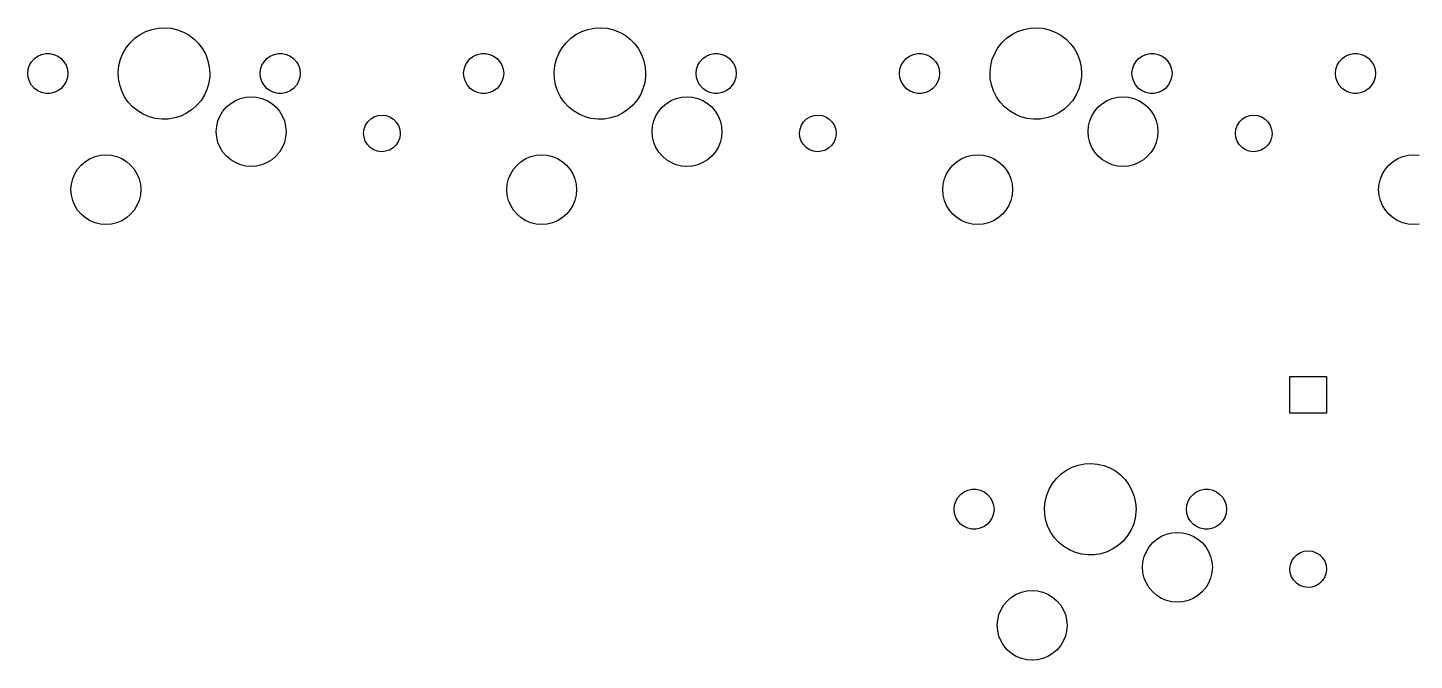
# Model space of a CAD drawing. Extents: x 64 to 386, y -179 to -50.
# Drawn here: x 157 to 217.6, y -143.6 to -116 of the extents above; entities that cross this region are included whole.
import ezdxf

# ---------------------------------------------------------------- set-up
doc = ezdxf.new("R2010")
doc.units = 0
doc.layers.add('BLACK', color=7, linetype='CONTINUOUS')

msp = doc.modelspace()

# ---------------------------------------------------------------- linework, layer by layer
at = {"layer": 'BLACK', "linetype": 'CONTINUOUS'}
for p, q in [((161.723, -116.409), (161.953, -116.245)), ((161.953, -116.245), (162.203, -116.114)), ((162.203, -116.114), (162.47, -116.021)), ((162.47, -116.021), (162.747, -115.966)), ((162.747, -115.966), (163.029, -115.95)), ((163.029, -115.95), (163.31, -115.975)), ((163.31, -115.975), (163.586, -116.038)), ((163.586, -116.038), (163.849, -116.14)), ((163.849, -116.14), (164.096, -116.278)), ((164.096, -116.278), (164.32, -116.45)), ((180.773, -116.409), (181.003, -116.245)), ((181.003, -116.245), (181.253, -116.114)), ((181.253, -116.114), (181.52, -116.021)), ((181.52, -116.021), (181.797, -115.966)), ((181.797, -115.966), (182.079, -115.95)), ((182.079, -115.95), (182.36, -115.975)), ((182.36, -115.975), (182.636, -116.038)), ((182.636, -116.038), (182.899, -116.14)), ((182.899, -116.14), (183.146, -116.278)), ((183.146, -116.278), (183.37, -116.45)), ((199.823, -116.409), (200.053, -116.245)), ((200.053, -116.245), (200.303, -116.114)), ((200.303, -116.114), (200.57, -116.021)), ((200.57, -116.021), (200.847, -115.966)), ((200.847, -115.966), (201.129, -115.95)), ((201.129, -115.95), (201.41, -115.975)), ((201.41, -115.975), (201.686, -116.038)), ((201.686, -116.038), (201.949, -116.14)), ((201.949, -116.14), (202.196, -116.278)), ((202.196, -116.278), (202.42, -116.45)), ((161.201, -117.07), (161.343, -116.826)), ((161.343, -116.826), (161.518, -116.604)), ((161.518, -116.604), (161.723, -116.409)), ((164.32, -116.45), (164.518, -116.651)), ((164.518, -116.651), (164.686, -116.878)), ((164.686, -116.878), (164.82, -117.127)), ((180.251, -117.07), (180.393, -116.826)), ((180.393, -116.826), (180.568, -116.604)), ((180.568, -116.604), (180.773, -116.409)), ((183.37, -116.45), (183.568, -116.651)), ((183.568, -116.651), (183.736, -116.878)), ((183.736, -116.878), (183.87, -117.127)), ((199.301, -117.07), (199.443, -116.826)), ((199.443, -116.826), (199.618, -116.604)), ((199.618, -116.604), (199.823, -116.409)), ((202.42, -116.45), (202.618, -116.651)), ((202.618, -116.651), (202.786, -116.878)), ((202.786, -116.878), (202.92, -117.127)), ((157.118, -117.594), (157.21, -117.436)), ((157.21, -117.436), (157.332, -117.3)), ((157.332, -117.3), (157.48, -117.192)), ((157.48, -117.192), (157.647, -117.118)), ((157.647, -117.118), (157.826, -117.08)), ((157.826, -117.08), (158.009, -117.08)), ((158.009, -117.08), (158.188, -117.118)), ((158.188, -117.118), (158.355, -117.192)), ((158.355, -117.192), (158.503, -117.3)), ((158.503, -117.3), (158.625, -117.436)), ((158.625, -117.436), (158.717, -117.594)), ((161.027, -117.606), (161.095, -117.332)), ((161.095, -117.332), (161.201, -117.07)), ((164.82, -117.127), (164.918, -117.392)), ((164.918, -117.392), (164.978, -117.668)), ((167.278, -117.594), (167.37, -117.436)), ((167.37, -117.436), (167.492, -117.3)), ((167.492, -117.3), (167.64, -117.192)), ((167.64, -117.192), (167.807, -117.118)), ((167.807, -117.118), (167.986, -117.08)), ((167.986, -117.08), (168.169, -117.08)), ((168.169, -117.08), (168.348, -117.118)), ((168.348, -117.118), (168.515, -117.192)), ((168.515, -117.192), (168.663, -117.3)), ((168.663, -117.3), (168.785, -117.436)), ((168.785, -117.436), (168.877, -117.594)), ((176.168, -117.594), (176.26, -117.436)), ((176.26, -117.436), (176.382, -117.3)), ((176.382, -117.3), (176.53, -117.192)), ((176.53, -117.192), (176.697, -117.118)), ((176.697, -117.118), (176.876, -117.08)), ((176.876, -117.08), (177.059, -117.08)), ((177.059, -117.08), (177.238, -117.118)), ((177.238, -117.118), (177.405, -117.192)), ((177.405, -117.192), (177.553, -117.3)), ((177.553, -117.3), (177.675, -117.436)), ((177.675, -117.436), (177.767, -117.594)), ((180.077, -117.606), (180.145, -117.332)), ((180.145, -117.332), (180.251, -117.07)), ((183.87, -117.127), (183.968, -117.392)), ((183.968, -117.392), (184.028, -117.668)), ((186.328, -117.594), (186.42, -117.436)), ((186.42, -117.436), (186.542, -117.3)), ((186.542, -117.3), (186.69, -117.192)), ((186.69, -117.192), (186.857, -117.118)), ((186.857, -117.118), (187.036, -117.08)), ((187.036, -117.08), (187.219, -117.08)), ((187.219, -117.08), (187.398, -117.118)), ((187.398, -117.118), (187.565, -117.192)), ((187.565, -117.192), (187.713, -117.3)), ((187.713, -117.3), (187.835, -117.436)), ((187.835, -117.436), (187.927, -117.594)), ((195.218, -117.594), (195.31, -117.436)), ((195.31, -117.436), (195.432, -117.3)), ((195.432, -117.3), (195.58, -117.192)), ((195.58, -117.192), (195.747, -117.118)), ((195.747, -117.118), (195.926, -117.08)), ((195.926, -117.08), (196.109, -117.08)), ((196.109, -117.08), (196.288, -117.118)), ((196.288, -117.118), (196.455, -117.192)), ((196.455, -117.192), (196.603, -117.3)), ((196.603, -117.3), (196.725, -117.436)), ((196.725, -117.436), (196.817, -117.594)), ((199.127, -117.606), (199.195, -117.332)), ((199.195, -117.332), (199.301, -117.07)), ((202.92, -117.127), (203.018, -117.392)), ((203.018, -117.392), (203.078, -117.668)), ((205.378, -117.594), (205.47, -117.436)), ((205.47, -117.436), (205.592, -117.3)), ((205.592, -117.3), (205.74, -117.192)), ((205.74, -117.192), (205.907, -117.118)), ((205.907, -117.118), (206.086, -117.08)), ((206.086, -117.08), (206.269, -117.08)), ((206.269, -117.08), (206.448, -117.118)), ((206.448, -117.118), (206.615, -117.192)), ((206.615, -117.192), (206.763, -117.3)), ((206.763, -117.3), (206.885, -117.436)), ((206.885, -117.436), (206.977, -117.594)), ((214.268, -117.594), (214.36, -117.436)), ((214.36, -117.436), (214.482, -117.3)), ((214.482, -117.3), (214.63, -117.192)), ((214.63, -117.192), (214.797, -117.118)), ((214.797, -117.118), (214.976, -117.08)), ((214.976, -117.08), (215.159, -117.08)), ((215.159, -117.08), (215.338, -117.118)), ((215.338, -117.118), (215.505, -117.192)), ((215.505, -117.192), (215.653, -117.3)), ((215.653, -117.3), (215.775, -117.436)), ((215.775, -117.436), (215.867, -117.594)), ((157.042, -117.95), (157.062, -117.768)), ((157.062, -118.132), (157.042, -117.95)), ((157.062, -117.768), (157.118, -117.594)), ((157.118, -118.306), (157.062, -118.132)), ((158.717, -117.594), (158.773, -117.768)), ((158.773, -118.132), (158.717, -118.306)), ((158.773, -117.768), (158.792, -117.95)), ((158.792, -117.95), (158.773, -118.132)), ((160.998, -117.887), (161.027, -117.606)), ((161.01, -118.169), (160.998, -117.887)), ((164.994, -118.076), (164.956, -118.356)), ((164.978, -117.668), (164.998, -117.95)), ((164.998, -117.95), (164.994, -118.076)), ((167.202, -117.95), (167.222, -117.768)), ((167.222, -118.132), (167.202, -117.95)), ((167.222, -117.768), (167.278, -117.594)), ((167.278, -118.306), (167.222, -118.132)), ((168.877, -117.594), (168.933, -117.768)), ((168.933, -118.132), (168.877, -118.306)), ((168.933, -117.768), (168.952, -117.95)), ((168.952, -117.95), (168.933, -118.132)), ((176.093, -117.95), (176.112, -117.768)), ((176.112, -118.132), (176.093, -117.95)), ((176.112, -117.768), (176.168, -117.594)), ((176.168, -118.306), (176.112, -118.132)), ((177.767, -117.594), (177.823, -117.768)), ((177.823, -118.132), (177.767, -118.306)), ((177.823, -117.768), (177.843, -117.95)), ((177.843, -117.95), (177.823, -118.132)), ((180.048, -117.887), (180.077, -117.606)), ((180.06, -118.169), (180.048, -117.887)), ((184.044, -118.076), (184.006, -118.356)), ((184.028, -117.668), (184.047, -117.95)), ((184.047, -117.95), (184.044, -118.076)), ((186.252, -117.95), (186.272, -117.768)), ((186.272, -118.132), (186.252, -117.95)), ((186.272, -117.768), (186.328, -117.594)), ((186.328, -118.306), (186.272, -118.132)), ((187.927, -117.594), (187.983, -117.768)), ((187.983, -118.132), (187.927, -118.306)), ((187.983, -117.768), (188.002, -117.95)), ((188.002, -117.95), (187.983, -118.132)), ((195.142, -117.95), (195.162, -117.768)), ((195.162, -118.132), (195.142, -117.95)), ((195.162, -117.768), (195.218, -117.594)), ((195.218, -118.306), (195.162, -118.132)), ((196.817, -117.594), (196.873, -117.768)), ((196.873, -118.132), (196.817, -118.306)), ((196.873, -117.768), (196.892, -117.95)), ((196.892, -117.95), (196.873, -118.132)), ((199.098, -117.887), (199.127, -117.606)), ((199.11, -118.169), (199.098, -117.887)), ((203.094, -118.076), (203.056, -118.356)), ((203.078, -117.668), (203.097, -117.95)), ((203.097, -117.95), (203.094, -118.076)), ((205.302, -117.95), (205.322, -117.768)), ((205.322, -118.132), (205.302, -117.95)), ((205.322, -117.768), (205.378, -117.594)), ((205.378, -118.306), (205.322, -118.132)), ((206.977, -117.594), (207.033, -117.768)), ((207.033, -118.132), (206.977, -118.306)), ((207.033, -117.768), (207.052, -117.95)), ((207.052, -117.95), (207.033, -118.132)), ((214.192, -117.95), (214.212, -117.768)), ((214.212, -118.132), (214.192, -117.95)), ((214.212, -117.768), (214.268, -117.594)), ((214.268, -118.306), (214.212, -118.132)), ((215.867, -117.594), (215.923, -117.768)), ((215.923, -118.132), (215.867, -118.306)), ((215.923, -117.768), (215.942, -117.95)), ((215.942, -117.95), (215.923, -118.132)), ((157.21, -118.464), (157.118, -118.306)), ((157.332, -118.6), (157.21, -118.464)), ((157.48, -118.708), (157.332, -118.6)), ((157.647, -118.782), (157.48, -118.708)), ((158.355, -118.708), (158.188, -118.782)), ((158.503, -118.6), (158.355, -118.708)), ((158.625, -118.464), (158.503, -118.6)), ((158.717, -118.306), (158.625, -118.464)), ((161.06, -118.447), (161.01, -118.169)), ((161.15, -118.715), (161.06, -118.447)), ((161.276, -118.968), (161.15, -118.715)), ((164.879, -118.627), (164.765, -118.886)), ((164.956, -118.356), (164.879, -118.627)), ((167.37, -118.464), (167.278, -118.306)), ((167.492, -118.6), (167.37, -118.464)), ((167.64, -118.708), (167.492, -118.6)), ((167.807, -118.782), (167.64, -118.708)), ((168.515, -118.708), (168.348, -118.782)), ((168.663, -118.6), (168.515, -118.708)), ((168.785, -118.464), (168.663, -118.6)), ((168.877, -118.306), (168.785, -118.464)), ((176.26, -118.464), (176.168, -118.306)), ((176.382, -118.6), (176.26, -118.464)), ((176.53, -118.708), (176.382, -118.6)), ((176.697, -118.782), (176.53, -118.708)), ((177.405, -118.708), (177.238, -118.782)), ((177.553, -118.6), (177.405, -118.708)), ((177.675, -118.464), (177.553, -118.6)), ((177.767, -118.306), (177.675, -118.464)), ((180.11, -118.447), (180.06, -118.169)), ((180.2, -118.715), (180.11, -118.447)), ((180.326, -118.968), (180.2, -118.715)), ((183.929, -118.627), (183.815, -118.886)), ((184.006, -118.356), (183.929, -118.627)), ((186.42, -118.464), (186.328, -118.306)), ((186.542, -118.6), (186.42, -118.464)), ((186.69, -118.708), (186.542, -118.6)), ((186.857, -118.782), (186.69, -118.708)), ((187.565, -118.708), (187.398, -118.782)), ((187.713, -118.6), (187.565, -118.708)), ((187.835, -118.464), (187.713, -118.6)), ((187.927, -118.306), (187.835, -118.464)), ((195.31, -118.464), (195.218, -118.306)), ((195.432, -118.6), (195.31, -118.464)), ((195.58, -118.708), (195.432, -118.6)), ((195.747, -118.782), (195.58, -118.708)), ((196.455, -118.708), (196.288, -118.782)), ((196.603, -118.6), (196.455, -118.708)), ((196.725, -118.464), (196.603, -118.6)), ((196.817, -118.306), (196.725, -118.464)), ((199.16, -118.447), (199.11, -118.169)), ((199.25, -118.715), (199.16, -118.447)), ((199.376, -118.968), (199.25, -118.715)), ((202.979, -118.627), (202.865, -118.886)), ((203.056, -118.356), (202.979, -118.627)), ((205.47, -118.464), (205.378, -118.306)), ((205.592, -118.6), (205.47, -118.464)), ((205.74, -118.708), (205.592, -118.6)), ((205.907, -118.782), (205.74, -118.708)), ((206.615, -118.708), (206.448, -118.782)), ((206.763, -118.6), (206.615, -118.708)), ((206.885, -118.464), (206.763, -118.6)), ((206.977, -118.306), (206.885, -118.464)), ((214.36, -118.464), (214.268, -118.306)), ((214.482, -118.6), (214.36, -118.464)), ((214.63, -118.708), (214.482, -118.6)), ((214.797, -118.782), (214.63, -118.708)), ((215.505, -118.708), (215.338, -118.782)), ((215.653, -118.6), (215.505, -118.708)), ((215.775, -118.464), (215.653, -118.6)), ((215.867, -118.306), (215.775, -118.464)), ((157.826, -118.82), (157.647, -118.782)), ((158.009, -118.82), (157.826, -118.82)), ((158.188, -118.782), (158.009, -118.82)), ((161.437, -119.2), (161.276, -118.968)), ((161.628, -119.408), (161.437, -119.2)), ((164.434, -119.342), (164.223, -119.53)), ((164.616, -119.126), (164.434, -119.342)), ((164.765, -118.886), (164.616, -119.126)), ((165.729, -119.412), (165.911, -119.256)), ((165.911, -119.256), (166.115, -119.131)), ((166.115, -119.131), (166.336, -119.04)), ((166.336, -119.04), (166.569, -118.984)), ((166.569, -118.984), (166.808, -118.965)), ((166.808, -118.965), (167.046, -118.984)), ((167.046, -118.984), (167.279, -119.04)), ((167.279, -119.04), (167.5, -119.131)), ((167.5, -119.131), (167.704, -119.256)), ((167.704, -119.256), (167.886, -119.412)), ((167.986, -118.82), (167.807, -118.782)), ((168.169, -118.82), (167.986, -118.82)), ((168.348, -118.782), (168.169, -118.82)), ((176.876, -118.82), (176.697, -118.782)), ((177.059, -118.82), (176.876, -118.82)), ((177.238, -118.782), (177.059, -118.82)), ((180.487, -119.2), (180.326, -118.968)), ((180.678, -119.408), (180.487, -119.2)), ((183.484, -119.342), (183.273, -119.53)), ((183.666, -119.126), (183.484, -119.342)), ((183.815, -118.886), (183.666, -119.126)), ((184.779, -119.412), (184.961, -119.256)), ((184.961, -119.256), (185.165, -119.131)), ((185.165, -119.131), (185.386, -119.04)), ((185.386, -119.04), (185.619, -118.984)), ((185.619, -118.984), (185.857, -118.965)), ((185.857, -118.965), (186.096, -118.984)), ((186.096, -118.984), (186.329, -119.04)), ((186.329, -119.04), (186.55, -119.131)), ((186.55, -119.131), (186.754, -119.256)), ((186.754, -119.256), (186.936, -119.412)), ((187.036, -118.82), (186.857, -118.782)), ((187.219, -118.82), (187.036, -118.82)), ((187.398, -118.782), (187.219, -118.82)), ((195.926, -118.82), (195.747, -118.782)), ((196.109, -118.82), (195.926, -118.82)), ((196.288, -118.782), (196.109, -118.82)), ((199.537, -119.2), (199.376, -118.968)), ((199.728, -119.408), (199.537, -119.2)), ((202.534, -119.342), (202.323, -119.53)), ((202.716, -119.126), (202.534, -119.342)), ((202.865, -118.886), (202.716, -119.126)), ((203.829, -119.412), (204.011, -119.256)), ((204.011, -119.256), (204.215, -119.131)), ((204.215, -119.131), (204.436, -119.04)), ((204.436, -119.04), (204.669, -118.984)), ((204.669, -118.984), (204.907, -118.965)), ((204.907, -118.965), (205.146, -118.984)), ((205.146, -118.984), (205.379, -119.04)), ((205.379, -119.04), (205.6, -119.131)), ((205.6, -119.131), (205.804, -119.256)), ((205.804, -119.256), (205.986, -119.412)), ((206.086, -118.82), (205.907, -118.782)), ((206.269, -118.82), (206.086, -118.82)), ((206.448, -118.782), (206.269, -118.82)), ((214.976, -118.82), (214.797, -118.782)), ((215.159, -118.82), (214.976, -118.82)), ((215.338, -118.782), (215.159, -118.82)), ((161.847, -119.586), (161.628, -119.408)), ((162.09, -119.732), (161.847, -119.586)), ((162.35, -119.842), (162.09, -119.732)), ((162.623, -119.915), (162.35, -119.842)), ((162.903, -119.948), (162.623, -119.915)), ((163.186, -119.941), (162.903, -119.948)), ((163.464, -119.895), (163.186, -119.941)), ((163.734, -119.81), (163.464, -119.895)), ((163.988, -119.687), (163.734, -119.81)), ((164.223, -119.53), (163.988, -119.687)), ((165.357, -120.019), (165.449, -119.798)), ((165.449, -119.798), (165.574, -119.594)), ((165.574, -119.594), (165.729, -119.412)), ((167.886, -119.412), (168.041, -119.594)), ((168.041, -119.594), (168.166, -119.798)), ((168.166, -119.798), (168.258, -120.019)), ((171.903, -120.064), (172.03, -119.94)), ((172.03, -119.94), (172.182, -119.846)), ((172.182, -119.846), (172.351, -119.789)), ((172.351, -119.789), (172.528, -119.77)), ((172.528, -119.77), (172.705, -119.791)), ((172.705, -119.791), (172.873, -119.851)), ((172.873, -119.851), (173.024, -119.947)), ((173.024, -119.947), (173.149, -120.073)), ((180.897, -119.586), (180.678, -119.408)), ((181.14, -119.732), (180.897, -119.586)), ((181.4, -119.842), (181.14, -119.732)), ((181.673, -119.915), (181.4, -119.842)), ((181.953, -119.948), (181.673, -119.915)), ((182.236, -119.941), (181.953, -119.948)), ((182.514, -119.895), (182.236, -119.941)), ((182.784, -119.81), (182.514, -119.895)), ((183.038, -119.687), (182.784, -119.81)), ((183.273, -119.53), (183.038, -119.687)), ((184.407, -120.019), (184.499, -119.798)), ((184.499, -119.798), (184.624, -119.594)), ((184.624, -119.594), (184.779, -119.412)), ((186.936, -119.412), (187.091, -119.594)), ((187.091, -119.594), (187.216, -119.798)), ((187.216, -119.798), (187.308, -120.019)), ((190.953, -120.064), (191.08, -119.94)), ((191.08, -119.94), (191.232, -119.846)), ((191.232, -119.846), (191.401, -119.789)), ((191.401, -119.789), (191.578, -119.77)), ((191.578, -119.77), (191.755, -119.791)), ((191.755, -119.791), (191.923, -119.851)), ((191.923, -119.851), (192.074, -119.947)), ((192.074, -119.947), (192.199, -120.073)), ((199.947, -119.586), (199.728, -119.408)), ((200.19, -119.732), (199.947, -119.586)), ((200.45, -119.842), (200.19, -119.732)), ((200.723, -119.915), (200.45, -119.842)), ((201.003, -119.948), (200.723, -119.915)), ((201.286, -119.941), (201.003, -119.948)), ((201.564, -119.895), (201.286, -119.941)), ((201.834, -119.81), (201.564, -119.895)), ((202.088, -119.687), (201.834, -119.81)), ((202.323, -119.53), (202.088, -119.687)), ((203.457, -120.019), (203.549, -119.798)), ((203.549, -119.798), (203.674, -119.594)), ((203.674, -119.594), (203.829, -119.412)), ((205.986, -119.412), (206.141, -119.594)), ((206.141, -119.594), (206.266, -119.798)), ((206.266, -119.798), (206.358, -120.019)), ((210.003, -120.064), (210.13, -119.94)), ((210.13, -119.94), (210.282, -119.846)), ((210.282, -119.846), (210.451, -119.789)), ((210.451, -119.789), (210.628, -119.77)), ((210.628, -119.77), (210.805, -119.791)), ((210.805, -119.791), (210.973, -119.851)), ((210.973, -119.851), (211.124, -119.947)), ((211.124, -119.947), (211.249, -120.073)), ((165.282, -120.49), (165.301, -120.251)), ((165.301, -120.729), (165.282, -120.49)), ((165.301, -120.251), (165.357, -120.019)), ((168.258, -120.019), (168.314, -120.251)), ((168.314, -120.251), (168.332, -120.49)), ((168.332, -120.49), (168.314, -120.729)), ((171.723, -120.559), (171.745, -120.382)), ((171.74, -120.736), (171.723, -120.559)), ((171.745, -120.382), (171.806, -120.214)), ((171.806, -120.214), (171.903, -120.064)), ((173.149, -120.073), (173.244, -120.224)), ((173.244, -120.224), (173.303, -120.393)), ((173.303, -120.393), (173.322, -120.57)), ((173.322, -120.57), (173.322, -120.592)), ((184.332, -120.49), (184.351, -120.251)), ((184.351, -120.729), (184.332, -120.49)), ((184.351, -120.251), (184.407, -120.019)), ((187.308, -120.019), (187.364, -120.251)), ((187.364, -120.251), (187.382, -120.49)), ((187.382, -120.49), (187.364, -120.729)), ((190.773, -120.559), (190.795, -120.382)), ((190.79, -120.736), (190.773, -120.559)), ((190.795, -120.382), (190.856, -120.214)), ((190.856, -120.214), (190.953, -120.064)), ((192.199, -120.073), (192.294, -120.224)), ((192.294, -120.224), (192.353, -120.393)), ((192.353, -120.393), (192.373, -120.57)), ((192.373, -120.57), (192.372, -120.592)), ((203.382, -120.49), (203.401, -120.251)), ((203.401, -120.729), (203.382, -120.49)), ((203.401, -120.251), (203.457, -120.019)), ((206.358, -120.019), (206.414, -120.251)), ((206.414, -120.251), (206.433, -120.49)), ((206.433, -120.49), (206.414, -120.729)), ((209.823, -120.559), (209.845, -120.382)), ((209.84, -120.736), (209.823, -120.559)), ((209.845, -120.382), (209.906, -120.214)), ((209.906, -120.214), (210.003, -120.064)), ((211.249, -120.073), (211.344, -120.224)), ((211.344, -120.224), (211.403, -120.393)), ((211.403, -120.393), (211.422, -120.57)), ((211.422, -120.57), (211.422, -120.592)), ((165.357, -120.961), (165.301, -120.729)), ((165.449, -121.182), (165.357, -120.961)), ((165.574, -121.386), (165.449, -121.182)), ((168.166, -121.182), (168.041, -121.386)), ((168.258, -120.961), (168.166, -121.182)), ((168.314, -120.729), (168.258, -120.961)), ((171.796, -120.906), (171.74, -120.736)), ((171.889, -121.058), (171.796, -120.906)), ((172.013, -121.186), (171.889, -121.058)), ((172.162, -121.284), (172.013, -121.186)), ((173.135, -121.084), (173.006, -121.207)), ((173.234, -120.936), (173.135, -121.084)), ((173.297, -120.769), (173.234, -120.936)), ((173.322, -120.592), (173.297, -120.769)), ((184.407, -120.961), (184.351, -120.729)), ((184.499, -121.182), (184.407, -120.961)), ((184.624, -121.386), (184.499, -121.182)), ((187.216, -121.182), (187.091, -121.386)), ((187.308, -120.961), (187.216, -121.182)), ((187.364, -120.729), (187.308, -120.961)), ((190.846, -120.906), (190.79, -120.736)), ((190.939, -121.058), (190.846, -120.906)), ((191.063, -121.186), (190.939, -121.058)), ((191.212, -121.284), (191.063, -121.186)), ((192.185, -121.084), (192.056, -121.207)), ((192.284, -120.936), (192.185, -121.084)), ((192.347, -120.769), (192.284, -120.936)), ((192.372, -120.592), (192.347, -120.769)), ((203.457, -120.961), (203.401, -120.729)), ((203.549, -121.182), (203.457, -120.961)), ((203.674, -121.386), (203.549, -121.182)), ((206.266, -121.182), (206.141, -121.386)), ((206.358, -120.961), (206.266, -121.182)), ((206.414, -120.729), (206.358, -120.961)), ((209.896, -120.906), (209.84, -120.736)), ((209.989, -121.058), (209.896, -120.906)), ((210.113, -121.186), (209.989, -121.058)), ((210.262, -121.284), (210.113, -121.186)), ((211.235, -121.084), (211.106, -121.207)), ((211.334, -120.936), (211.235, -121.084)), ((211.397, -120.769), (211.334, -120.936)), ((211.422, -120.592), (211.397, -120.769)), ((159.379, -121.952), (159.561, -121.796)), ((159.561, -121.796), (159.765, -121.671)), ((159.765, -121.671), (159.986, -121.58)), ((159.986, -121.58), (160.219, -121.524)), ((160.219, -121.524), (160.457, -121.505)), ((160.457, -121.505), (160.696, -121.524)), ((160.696, -121.524), (160.929, -121.58)), ((160.929, -121.58), (161.15, -121.671)), ((161.15, -121.671), (161.354, -121.796)), ((161.354, -121.796), (161.536, -121.952)), ((165.729, -121.568), (165.574, -121.386)), ((165.911, -121.724), (165.729, -121.568)), ((166.115, -121.849), (165.911, -121.724)), ((167.704, -121.724), (167.5, -121.849)), ((167.886, -121.568), (167.704, -121.724)), ((168.041, -121.386), (167.886, -121.568)), ((172.329, -121.346), (172.162, -121.284)), ((172.506, -121.37), (172.329, -121.346)), ((172.683, -121.354), (172.506, -121.37)), ((172.853, -121.299), (172.683, -121.354)), ((173.006, -121.207), (172.853, -121.299)), ((178.429, -121.952), (178.611, -121.796)), ((178.611, -121.796), (178.815, -121.671)), ((178.815, -121.671), (179.036, -121.58)), ((179.036, -121.58), (179.269, -121.524)), ((179.269, -121.524), (179.507, -121.505)), ((179.507, -121.505), (179.746, -121.524)), ((179.746, -121.524), (179.979, -121.58)), ((179.979, -121.58), (180.2, -121.671)), ((180.2, -121.671), (180.404, -121.796)), ((180.404, -121.796), (180.586, -121.952)), ((184.779, -121.568), (184.624, -121.386)), ((184.961, -121.724), (184.779, -121.568)), ((185.165, -121.849), (184.961, -121.724)), ((186.754, -121.724), (186.55, -121.849)), ((186.936, -121.568), (186.754, -121.724)), ((187.091, -121.386), (186.936, -121.568)), ((191.379, -121.346), (191.212, -121.284)), ((191.556, -121.37), (191.379, -121.346)), ((191.733, -121.354), (191.556, -121.37)), ((191.903, -121.299), (191.733, -121.354)), ((192.056, -121.207), (191.903, -121.299)), ((197.479, -121.952), (197.661, -121.796)), ((197.661, -121.796), (197.865, -121.671)), ((197.865, -121.671), (198.086, -121.58)), ((198.086, -121.58), (198.319, -121.524)), ((198.319, -121.524), (198.558, -121.505)), ((198.558, -121.505), (198.796, -121.524)), ((198.796, -121.524), (199.029, -121.58)), ((199.029, -121.58), (199.25, -121.671)), ((199.25, -121.671), (199.454, -121.796)), ((199.454, -121.796), (199.636, -121.952)), ((203.829, -121.568), (203.674, -121.386)), ((204.011, -121.724), (203.829, -121.568)), ((204.215, -121.849), (204.011, -121.724)), ((205.804, -121.724), (205.6, -121.849)), ((205.986, -121.568), (205.804, -121.724)), ((206.141, -121.386), (205.986, -121.568)), ((210.429, -121.346), (210.262, -121.284)), ((210.606, -121.37), (210.429, -121.346)), ((210.783, -121.354), (210.606, -121.37)), ((210.953, -121.299), (210.783, -121.354)), ((211.106, -121.207), (210.953, -121.299)), ((216.529, -121.952), (216.711, -121.796)), ((216.711, -121.796), (216.915, -121.671)), ((216.915, -121.671), (217.136, -121.58)), ((217.136, -121.58), (217.369, -121.524)), ((217.369, -121.524), (217.607, -121.505)), ((217.607, -121.505), (217.846, -121.524)), ((159.007, -122.559), (159.099, -122.338)), ((159.099, -122.338), (159.224, -122.134)), ((159.224, -122.134), (159.379, -121.952)), ((161.536, -121.952), (161.691, -122.134)), ((161.691, -122.134), (161.816, -122.338)), ((161.816, -122.338), (161.908, -122.559)), ((166.336, -121.94), (166.115, -121.849)), ((166.569, -121.996), (166.336, -121.94)), ((166.808, -122.015), (166.569, -121.996)), ((167.046, -121.996), (166.808, -122.015)), ((167.279, -121.94), (167.046, -121.996)), ((167.5, -121.849), (167.279, -121.94)), ((178.057, -122.559), (178.149, -122.338)), ((178.149, -122.338), (178.274, -122.134)), ((178.274, -122.134), (178.429, -121.952)), ((180.586, -121.952), (180.741, -122.134)), ((180.741, -122.134), (180.866, -122.338)), ((180.866, -122.338), (180.958, -122.559)), ((185.386, -121.94), (185.165, -121.849)), ((185.619, -121.996), (185.386, -121.94)), ((185.857, -122.015), (185.619, -121.996)), ((186.096, -121.996), (185.857, -122.015)), ((186.329, -121.94), (186.096, -121.996)), ((186.55, -121.849), (186.329, -121.94)), ((197.107, -122.559), (197.199, -122.338)), ((197.199, -122.338), (197.324, -122.134)), ((197.324, -122.134), (197.479, -121.952)), ((199.636, -121.952), (199.791, -122.134)), ((199.791, -122.134), (199.916, -122.338)), ((199.916, -122.338), (200.008, -122.559)), ((204.436, -121.94), (204.215, -121.849)), ((204.669, -121.996), (204.436, -121.94)), ((204.907, -122.015), (204.669, -121.996)), ((205.146, -121.996), (204.907, -122.015)), ((205.379, -121.94), (205.146, -121.996)), ((205.6, -121.849), (205.379, -121.94)), ((216.157, -122.559), (216.249, -122.338)), ((216.249, -122.338), (216.374, -122.134)), ((216.374, -122.134), (216.529, -121.952)), ((158.933, -123.03), (158.951, -122.791)), ((158.951, -122.791), (159.007, -122.559)), ((161.908, -122.559), (161.964, -122.791)), ((161.964, -122.791), (161.982, -123.03)), ((177.982, -123.03), (178.001, -122.791)), ((178.001, -122.791), (178.057, -122.559)), ((180.958, -122.559), (181.014, -122.791)), ((181.014, -122.791), (181.032, -123.03)), ((197.032, -123.03), (197.051, -122.791)), ((197.051, -122.791), (197.107, -122.559)), ((200.008, -122.559), (200.064, -122.791)), ((200.064, -122.791), (200.082, -123.03)), ((216.082, -123.03), (216.101, -122.791)), ((216.101, -122.791), (216.157, -122.559)), ((158.951, -123.269), (158.933, -123.03)), ((159.007, -123.501), (158.951, -123.269)), ((159.099, -123.722), (159.007, -123.501)), ((161.908, -123.501), (161.816, -123.722)), ((161.964, -123.269), (161.908, -123.501)), ((161.982, -123.03), (161.964, -123.269)), ((178.001, -123.269), (177.982, -123.03)), ((178.057, -123.501), (178.001, -123.269)), ((178.149, -123.722), (178.057, -123.501)), ((180.958, -123.501), (180.866, -123.722)), ((181.014, -123.269), (180.958, -123.501)), ((181.032, -123.03), (181.014, -123.269)), ((197.051, -123.269), (197.032, -123.03)), ((197.107, -123.501), (197.051, -123.269)), ((197.199, -123.722), (197.107, -123.501)), ((200.008, -123.501), (199.916, -123.722)), ((200.064, -123.269), (200.008, -123.501)), ((200.082, -123.03), (200.064, -123.269)), ((216.101, -123.269), (216.082, -123.03)), ((216.157, -123.501), (216.101, -123.269)), ((216.249, -123.722), (216.157, -123.501)), ((159.224, -123.926), (159.099, -123.722)), ((159.379, -124.108), (159.224, -123.926)), ((159.561, -124.264), (159.379, -124.108)), ((161.536, -124.108), (161.354, -124.264)), ((161.691, -123.926), (161.536, -124.108)), ((161.816, -123.722), (161.691, -123.926)), ((178.274, -123.926), (178.149, -123.722)), ((178.429, -124.108), (178.274, -123.926)), ((178.611, -124.264), (178.429, -124.108)), ((180.586, -124.108), (180.404, -124.264)), ((180.741, -123.926), (180.586, -124.108)), ((180.866, -123.722), (180.741, -123.926)), ((197.324, -123.926), (197.199, -123.722)), ((197.479, -124.108), (197.324, -123.926)), ((197.661, -124.264), (197.479, -124.108)), ((199.636, -124.108), (199.454, -124.264)), ((199.791, -123.926), (199.636, -124.108)), ((199.916, -123.722), (199.791, -123.926)), ((216.374, -123.926), (216.249, -123.722)), ((216.529, -124.108), (216.374, -123.926)), ((216.711, -124.264), (216.529, -124.108)), ((159.765, -124.389), (159.561, -124.264)), ((159.986, -124.48), (159.765, -124.389)), ((160.219, -124.536), (159.986, -124.48)), ((160.457, -124.555), (160.219, -124.536)), ((160.696, -124.536), (160.457, -124.555)), ((160.929, -124.48), (160.696, -124.536)), ((161.15, -124.389), (160.929, -124.48)), ((161.354, -124.264), (161.15, -124.389)), ((178.815, -124.389), (178.611, -124.264)), ((179.036, -124.48), (178.815, -124.389)), ((179.269, -124.536), (179.036, -124.48)), ((179.507, -124.555), (179.269, -124.536)), ((179.746, -124.536), (179.507, -124.555)), ((179.979, -124.48), (179.746, -124.536)), ((180.2, -124.389), (179.979, -124.48)), ((180.404, -124.264), (180.2, -124.389)), ((197.865, -124.389), (197.661, -124.264)), ((198.086, -124.48), (197.865, -124.389)), ((198.319, -124.536), (198.086, -124.48)), ((198.558, -124.555), (198.319, -124.536)), ((198.796, -124.536), (198.558, -124.555)), ((199.029, -124.48), (198.796, -124.536)), ((199.25, -124.389), (199.029, -124.48)), ((199.454, -124.264), (199.25, -124.389)), ((216.915, -124.389), (216.711, -124.264)), ((217.136, -124.48), (216.915, -124.389)), ((217.369, -124.536), (217.136, -124.48)), ((217.607, -124.555), (217.369, -124.536)), ((217.846, -124.536), (217.607, -124.555)), ((212.204, -132.8), (212.204, -131.2)), ((212.204, -131.2), (213.804, -131.2)), ((213.804, -131.2), (213.804, -132.8)), ((213.804, -132.8), (212.204, -132.8)), ((202.684, -135.164), (202.951, -135.071)), ((202.951, -135.071), (203.228, -135.016)), ((203.228, -135.016), (203.51, -135)), ((203.51, -135), (203.792, -135.025)), ((203.792, -135.025), (204.067, -135.088)), ((204.067, -135.088), (204.33, -135.19)), ((201.825, -135.876), (201.999, -135.654)), ((201.999, -135.654), (202.204, -135.459)), ((202.204, -135.459), (202.434, -135.295)), ((202.434, -135.295), (202.684, -135.164)), ((204.33, -135.19), (204.577, -135.328)), ((204.577, -135.328), (204.801, -135.5)), ((204.801, -135.5), (205, -135.701)), ((205, -135.701), (205.167, -135.928)), ((197.813, -136.35), (197.961, -136.242)), ((197.961, -136.242), (198.128, -136.168)), ((198.128, -136.168), (198.307, -136.13)), ((198.307, -136.13), (198.49, -136.13)), ((198.49, -136.13), (198.669, -136.168)), ((198.669, -136.168), (198.836, -136.242)), ((198.836, -136.242), (198.984, -136.35)), ((201.577, -136.382), (201.683, -136.12)), ((201.683, -136.12), (201.825, -135.876)), ((205.167, -135.928), (205.302, -136.177)), ((205.302, -136.177), (205.399, -136.442)), ((207.973, -136.35), (208.121, -136.242)), ((208.121, -136.242), (208.288, -136.168)), ((208.288, -136.168), (208.467, -136.13)), ((208.467, -136.13), (208.65, -136.13)), ((208.65, -136.13), (208.829, -136.168)), ((208.829, -136.168), (208.996, -136.242)), ((208.996, -136.242), (209.144, -136.35)), ((197.524, -137), (197.543, -136.818)), ((197.543, -136.818), (197.599, -136.644)), ((197.599, -136.644), (197.691, -136.486)), ((197.691, -136.486), (197.813, -136.35)), ((198.984, -136.35), (199.107, -136.486)), ((199.107, -136.486), (199.198, -136.644)), ((199.198, -136.644), (199.255, -136.818)), ((199.255, -136.818), (199.274, -137)), ((201.48, -136.937), (201.509, -136.656)), ((201.491, -137.219), (201.48, -136.937)), ((201.509, -136.656), (201.577, -136.382)), ((205.399, -136.442), (205.459, -136.718)), ((205.459, -136.718), (205.479, -137)), ((207.684, -137), (207.703, -136.818)), ((207.703, -136.818), (207.759, -136.644)), ((207.759, -136.644), (207.851, -136.486)), ((207.851, -136.486), (207.973, -136.35)), ((209.144, -136.35), (209.267, -136.486)), ((209.267, -136.486), (209.358, -136.644)), ((209.358, -136.644), (209.415, -136.818)), ((209.415, -136.818), (209.434, -137)), ((197.543, -137.182), (197.524, -137)), ((197.599, -137.356), (197.543, -137.182)), ((197.691, -137.514), (197.599, -137.356)), ((197.813, -137.65), (197.691, -137.514)), ((199.107, -137.514), (198.984, -137.65)), ((199.198, -137.356), (199.107, -137.514)), ((199.255, -137.182), (199.198, -137.356)), ((199.274, -137), (199.255, -137.182)), ((201.542, -137.497), (201.491, -137.219)), ((201.631, -137.765), (201.542, -137.497)), ((205.437, -137.406), (205.361, -137.677)), ((205.475, -137.126), (205.437, -137.406)), ((205.479, -137), (205.475, -137.126)), ((207.703, -137.182), (207.684, -137)), ((207.759, -137.356), (207.703, -137.182)), ((207.851, -137.514), (207.759, -137.356)), ((207.973, -137.65), (207.851, -137.514)), ((209.267, -137.514), (209.144, -137.65)), ((209.358, -137.356), (209.267, -137.514)), ((209.415, -137.182), (209.358, -137.356)), ((209.434, -137), (209.415, -137.182)), ((197.961, -137.758), (197.813, -137.65)), ((198.128, -137.832), (197.961, -137.758)), ((198.307, -137.87), (198.128, -137.832)), ((198.49, -137.87), (198.307, -137.87)), ((198.669, -137.832), (198.49, -137.87)), ((198.836, -137.758), (198.669, -137.832)), ((198.984, -137.65), (198.836, -137.758)), ((201.757, -138.018), (201.631, -137.765)), ((201.918, -138.25), (201.757, -138.018)), ((205.246, -137.936), (205.097, -138.176)), ((205.361, -137.677), (205.246, -137.936)), ((206.596, -138.181), (206.817, -138.09)), ((206.817, -138.09), (207.05, -138.034)), ((207.05, -138.034), (207.289, -138.015)), ((207.289, -138.015), (207.527, -138.034)), ((207.527, -138.034), (207.76, -138.09)), ((207.76, -138.09), (207.981, -138.181)), ((208.121, -137.758), (207.973, -137.65)), ((208.288, -137.832), (208.121, -137.758)), ((208.467, -137.87), (208.288, -137.832)), ((208.65, -137.87), (208.467, -137.87)), ((208.829, -137.832), (208.65, -137.87)), ((208.996, -137.758), (208.829, -137.832)), ((209.144, -137.65), (208.996, -137.758)), ((202.11, -138.458), (201.918, -138.25)), ((202.329, -138.636), (202.11, -138.458)), ((202.571, -138.782), (202.329, -138.636)), ((204.47, -138.737), (204.215, -138.86)), ((204.705, -138.58), (204.47, -138.737)), ((204.915, -138.392), (204.705, -138.58)), ((205.097, -138.176), (204.915, -138.392)), ((205.93, -138.848), (206.055, -138.644)), ((206.055, -138.644), (206.21, -138.462)), ((206.21, -138.462), (206.392, -138.306)), ((206.392, -138.306), (206.596, -138.181)), ((207.981, -138.181), (208.185, -138.306)), ((208.185, -138.306), (208.367, -138.462)), ((208.367, -138.462), (208.523, -138.644)), ((208.523, -138.644), (208.648, -138.848)), ((202.831, -138.892), (202.571, -138.782)), ((203.104, -138.965), (202.831, -138.892)), ((203.385, -138.998), (203.104, -138.965)), ((203.667, -138.991), (203.385, -138.998)), ((203.946, -138.945), (203.667, -138.991)), ((204.215, -138.86), (203.946, -138.945)), ((205.764, -139.54), (205.783, -139.301)), ((205.783, -139.301), (205.838, -139.069)), ((205.838, -139.069), (205.93, -138.848)), ((208.648, -138.848), (208.739, -139.069)), ((208.739, -139.069), (208.795, -139.301)), ((208.795, -139.301), (208.814, -139.54)), ((212.226, -139.432), (212.287, -139.264)), ((212.287, -139.264), (212.384, -139.114)), ((212.384, -139.114), (212.511, -138.99)), ((212.511, -138.99), (212.663, -138.896)), ((212.663, -138.896), (212.832, -138.839)), ((212.832, -138.839), (213.009, -138.82)), ((213.009, -138.82), (213.186, -138.841)), ((213.186, -138.841), (213.354, -138.901)), ((213.354, -138.901), (213.505, -138.997)), ((213.505, -138.997), (213.631, -139.123)), ((213.631, -139.123), (213.725, -139.274)), ((213.725, -139.274), (213.784, -139.443)), ((205.783, -139.779), (205.764, -139.54)), ((205.838, -140.011), (205.783, -139.779)), ((208.795, -139.779), (208.739, -140.011)), ((208.814, -139.54), (208.795, -139.779)), ((212.204, -139.609), (212.226, -139.432)), ((212.221, -139.786), (212.204, -139.609)), ((212.278, -139.956), (212.221, -139.786)), ((212.37, -140.108), (212.278, -139.956)), ((213.779, -139.819), (213.715, -139.986)), ((213.803, -139.642), (213.779, -139.819)), ((213.784, -139.443), (213.804, -139.62)), ((213.804, -139.62), (213.803, -139.642)), ((200.467, -140.63), (200.7, -140.574)), ((200.7, -140.574), (200.939, -140.555)), ((200.939, -140.555), (201.177, -140.574)), ((201.177, -140.574), (201.41, -140.63)), ((205.93, -140.232), (205.838, -140.011)), ((206.055, -140.436), (205.93, -140.232)), ((206.21, -140.618), (206.055, -140.436)), ((208.523, -140.436), (208.367, -140.618)), ((208.648, -140.232), (208.523, -140.436)), ((208.739, -140.011), (208.648, -140.232)), ((212.494, -140.236), (212.37, -140.108)), ((212.643, -140.334), (212.494, -140.236)), ((212.81, -140.396), (212.643, -140.334)), ((212.987, -140.42), (212.81, -140.396)), ((213.165, -140.404), (212.987, -140.42)), ((213.334, -140.349), (213.165, -140.404)), ((213.487, -140.257), (213.334, -140.349)), ((213.617, -140.134), (213.487, -140.257)), ((213.715, -139.986), (213.617, -140.134)), ((199.58, -141.388), (199.705, -141.184)), ((199.705, -141.184), (199.86, -141.002)), ((199.86, -141.002), (200.042, -140.846)), ((200.042, -140.846), (200.246, -140.721)), ((200.246, -140.721), (200.467, -140.63)), ((201.41, -140.63), (201.631, -140.721)), ((201.631, -140.721), (201.835, -140.846)), ((201.835, -140.846), (202.017, -141.002)), ((202.017, -141.002), (202.173, -141.184)), ((202.173, -141.184), (202.298, -141.388)), ((206.392, -140.774), (206.21, -140.618)), ((206.596, -140.899), (206.392, -140.774)), ((206.817, -140.99), (206.596, -140.899)), ((207.05, -141.046), (206.817, -140.99)), ((207.289, -141.065), (207.05, -141.046)), ((207.527, -141.046), (207.289, -141.065)), ((207.76, -140.99), (207.527, -141.046)), ((207.981, -140.899), (207.76, -140.99)), ((208.185, -140.774), (207.981, -140.899)), ((208.367, -140.618), (208.185, -140.774)), ((199.433, -141.841), (199.488, -141.609)), ((199.488, -141.609), (199.58, -141.388)), ((202.298, -141.388), (202.389, -141.609)), ((202.389, -141.609), (202.445, -141.841)), ((199.414, -142.08), (199.433, -141.841)), ((199.433, -142.319), (199.414, -142.08)), ((199.488, -142.551), (199.433, -142.319)), ((202.445, -142.319), (202.389, -142.551)), ((202.445, -141.841), (202.464, -142.08)), ((202.464, -142.08), (202.445, -142.319)), ((199.58, -142.772), (199.488, -142.551)), ((199.705, -142.976), (199.58, -142.772)), ((199.86, -143.158), (199.705, -142.976)), ((202.173, -142.976), (202.017, -143.158)), ((202.298, -142.772), (202.173, -142.976)), ((202.389, -142.551), (202.298, -142.772)), ((200.042, -143.314), (199.86, -143.158)), ((200.246, -143.439), (200.042, -143.314)), ((200.467, -143.53), (200.246, -143.439)), ((200.7, -143.586), (200.467, -143.53)), ((200.939, -143.605), (200.7, -143.586)), ((201.177, -143.586), (200.939, -143.605)), ((201.41, -143.53), (201.177, -143.586)), ((201.631, -143.439), (201.41, -143.53)), ((201.835, -143.314), (201.631, -143.439)), ((202.017, -143.158), (201.835, -143.314))]:
    msp.add_line(p, q, dxfattribs=at)

doc.saveas('drawing.dxf')
